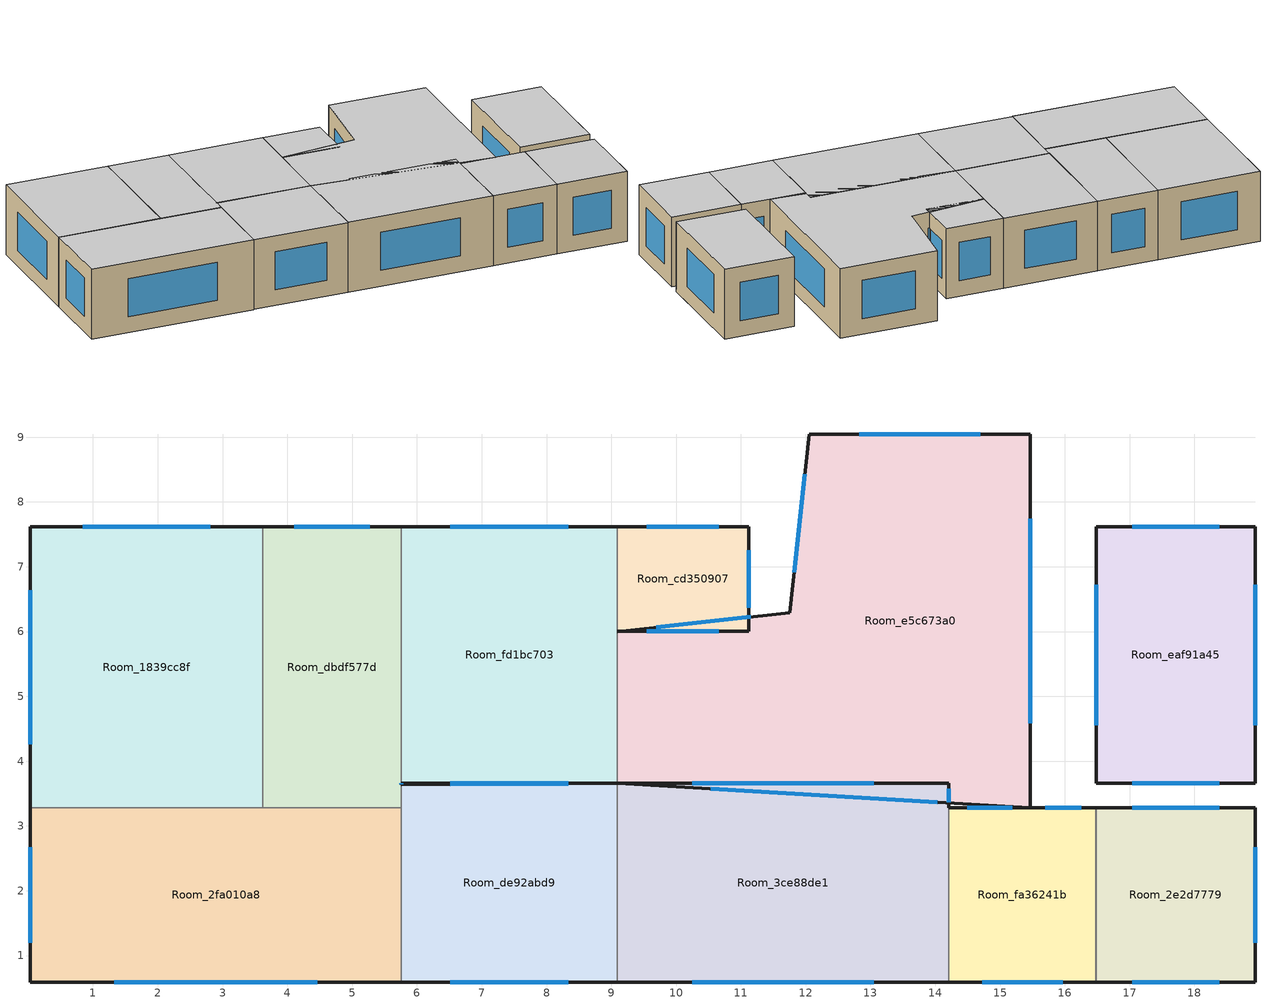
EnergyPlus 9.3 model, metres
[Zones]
Room_1839cc8f
 floor adiabatic (Generic Interior Floor): 3.62,7.62 3.62,3.28 0.03,3.28 0.03,7.62 z0
 wall outside (Generic Exterior Wall): 3.62,7.62 0.03,7.62 0.03,3.28 z0:2.5
 wall to Room_2fa010a8 (Generic Interior Wall): 0.03,3.28 3.62,3.28 z0:2.5
 wall to Room_dbdf577d (Generic Interior Wall): 3.62,3.28 3.62,7.62 z0:2.5
 window (Generic Double Pane): 2.81,7.62 0.84,7.62 / 0.03,6.64 0.03,4.26 z0.57:1.93
 ceiling adiabatic (Generic Interior Ceiling): 3.62,3.28 3.62,7.62 0.03,7.62 0.03,3.28 z2.5
Room_2e2d7779
 floor adiabatic (Generic Interior Floor): 18.94,3.28 18.94,0.59 16.48,0.59 16.48,3.28 z0
 wall outside (Generic Exterior Wall): 16.48,0.59 18.94,0.59 18.94,3.28 16.48,3.28 z0:2.5
 wall to Room_fa36241b (Generic Interior Wall): 16.48,3.28 16.48,0.59 z0:2.5
 window (Generic Double Pane): 17.04,0.59 18.38,0.59 / 18.94,1.2 18.94,2.67 / 18.38,3.28 17.04,3.28 z0.57:1.93
 ceiling adiabatic (Generic Interior Ceiling): 18.94,0.59 18.94,3.28 16.48,3.28 16.48,0.59 z2.5
Room_2fa010a8
 floor adiabatic (Generic Interior Floor): 5.76,3.28 5.76,0.59 0.03,0.59 0.03,3.28 z0
 wall outside (Generic Exterior Wall): 0.03,3.28 0.03,0.59 5.76,0.59 z0:2.5
 wall to Room_de92abd9 (Generic Interior Wall): 5.76,0.59 5.76,3.28 z0:2.5
 wall to Room_dbdf577d (Generic Interior Wall): 5.76,3.28 3.62,3.28 z0:2.5
 window (Generic Double Pane): 1.33,0.59 4.46,0.59 / 0.03,2.67 0.03,1.2 z0.57:1.93
 ceiling adiabatic (Generic Interior Ceiling): 5.76,0.59 5.76,3.28 0.03,3.28 0.03,0.59 z2.5
Room_3ce88de1
 floor adiabatic (Generic Interior Floor): 14.21,3.66 14.21,0.59 9.09,0.59 9.09,3.66 z0
 wall outside (Generic Exterior Wall): 9.09,0.59 14.21,0.59 / 14.21,3.28 14.21,3.66 9.09,3.66 z0:2.5
 wall to Room_fa36241b (Generic Interior Wall): 14.21,0.59 14.21,3.28 z0:2.5
 wall to Room_de92abd9 (Generic Interior Wall): 9.09,3.66 9.09,0.59 z0:2.5
 window (Generic Double Pane): 10.25,0.59 13.05,0.59 / 14.21,3.36 14.21,3.57 / 13.05,3.66 10.25,3.66 z0.57:1.93
 ceiling adiabatic (Generic Interior Ceiling): 14.21,0.59 14.21,3.66 9.09,3.66 9.09,0.59 z2.5
Room_cd350907
 floor adiabatic (Generic Interior Floor): 11.12,7.62 11.12,6 9.09,6 9.09,7.62 z0
 wall outside (Generic Exterior Wall): 9.09,6 11.12,6 11.12,7.62 9.09,7.62 z0:2.5
 wall to Room_fd1bc703 (Generic Interior Wall): 9.09,7.62 9.09,6 z0:2.5
 window (Generic Double Pane): 9.55,6 10.66,6 / 11.12,6.37 11.12,7.25 / 10.66,7.62 9.55,7.62 z0.57:1.93
 ceiling adiabatic (Generic Interior Ceiling): 11.12,6 11.12,7.62 9.09,7.62 9.09,6 z2.5
Room_dbdf577d
 floor adiabatic (Generic Interior Floor): 5.76,7.62 5.76,3.28 3.62,3.28 3.62,7.62 z0
 wall outside (Generic Exterior Wall): 5.76,3.64 5.76,3.66 / 5.76,7.62 3.62,7.62 z0:2.5
 wall to Room_de92abd9 (Generic Interior Wall): 5.76,3.28 5.76,3.64 z0:2.5
 wall to Room_fd1bc703 (Generic Interior Wall): 5.76,3.66 5.76,7.62 z0:2.5
 window (Generic Double Pane): 5.76,3.64 5.76,3.66 / 5.28,7.62 4.1,7.62 z0.57:1.93
 ceiling adiabatic (Generic Interior Ceiling): 5.76,3.28 5.76,7.62 3.62,7.62 3.62,3.28 z2.5
Room_de92abd9
 floor adiabatic (Generic Interior Floor): 9.09,3.66 9.09,0.59 5.76,0.59 5.76,3.64 z0
 wall outside (Generic Exterior Wall): 5.76,0.59 9.09,0.59 / 9.09,3.66 5.76,3.64 z0:2.5
 window (Generic Double Pane): 6.51,0.59 8.34,0.59 / 8.34,3.65 6.51,3.64 z0.57:1.93
 ceiling adiabatic (Generic Interior Ceiling): 9.09,0.59 9.09,3.66 5.76,3.64 5.76,0.59 z2.5
Room_e5c673a0
 floor adiabatic (Generic Interior Floor): 15.47,9.05 15.47,3.28 9.09,3.66 9.09,6 11.76,6.29 12.05,9.05 z0
 wall outside (Generic Exterior Wall): 9.09,3.66 15.47,3.28 15.47,9.05 12.05,9.05 11.76,6.29 9.09,6 z0:2.5
 wall to Room_fd1bc703 (Generic Interior Wall): 9.09,6 9.09,3.66 z0:2.5
 window (Generic Double Pane): 10.53,3.58 14.03,3.37 / 15.47,4.59 15.47,7.74 / 14.7,9.05 12.82,9.05 / 11.98,8.43 11.82,6.92 / 11.15,6.23 9.69,6.07 z0.57:1.93
 ceiling adiabatic (Generic Interior Ceiling): 15.47,3.28 15.47,9.05 12.05,9.05 11.76,6.29 9.09,6 9.09,3.66 z2.5
Room_eaf91a45
 floor adiabatic (Generic Interior Floor): 18.94,7.62 18.94,3.66 16.48,3.66 16.48,7.62 z0
 wall outside (Generic Exterior Wall): 16.48,3.66 18.94,3.66 18.94,7.62 16.48,7.62 16.48,3.66 z0:2.5
 window (Generic Double Pane): 17.04,3.66 18.38,3.66 / 18.94,4.56 18.94,6.72 / 18.38,7.62 17.04,7.62 / 16.48,6.72 16.48,4.56 z0.57:1.93
 ceiling adiabatic (Generic Interior Ceiling): 18.94,3.66 18.94,7.62 16.48,7.62 16.48,3.66 z2.5
Room_fa36241b
 floor adiabatic (Generic Interior Floor): 16.48,3.28 16.48,0.59 14.21,0.59 14.21,3.28 z0
 wall outside (Generic Exterior Wall): 14.21,0.59 16.48,0.59 / 16.48,3.28 15.47,3.28 14.21,3.28 z0:2.5
 window (Generic Double Pane): 14.72,0.59 15.97,0.59 / 16.25,3.28 15.7,3.28 / 15.18,3.28 14.5,3.28 z0.57:1.93
 ceiling adiabatic (Generic Interior Ceiling): 16.48,0.59 16.48,3.28 14.21,3.28 14.21,0.59 z2.5
Room_fd1bc703
 floor adiabatic (Generic Interior Floor): 9.09,7.62 9.09,3.66 5.76,3.66 5.76,7.62 z0
 wall outside (Generic Exterior Wall): 5.76,3.66 9.09,3.66 / 9.09,7.62 5.76,7.62 z0:2.5
 window (Generic Double Pane): 6.51,3.66 8.34,3.66 / 8.34,7.62 6.51,7.62 z0.57:1.93
 ceiling adiabatic (Generic Interior Ceiling): 9.09,3.66 9.09,7.62 5.76,7.62 5.76,3.66 z2.5
[Building]
Building 1: North Axis {deg}=-0; Terrain=City; Solar Distribution=FullExteriorWithReflections
[Site:Location]
Site 1: Latitude {deg}=0; Longitude {deg}=0; Time Zone {hr}=0; Elevation {m}=0
[SizingPeriod:DesignDay] Day of Month=21; Dry-Bulb Temperature Range Modifier Type=DefaultMultipliers; Barometric Pressure {Pa}=101253; Rain Indicator=No; Snow Indicator=No; Daylight Saving Time Indicator=No
Name | Month | Day Type | Maximum Dry-Bulb Temperature {C} | Daily Dry-Bulb Temperature Range {deltaC} | Humidity Condition Type | Wetbulb or DewPoint at Maximum Dry-Bulb {C} | Wind Speed {m/s} | Wind Direction {deg} | Solar Model Indicator | ASHRAE Clear Sky Optical Depth for Beam Irradiance (taub) | ASHRAE Clear Sky Optical Depth for Diffuse Irradiance (taud) | Enthalpy at Maximum Dry-Bulb {J/kg} | Sky Clearness
Boston Logan IntL Arpt Ann Clg .4% Condns DB=>MWB | 7 | SummerDesignDay | 32.7 | 8.4 | Wetbulb | 22.9 | 6.3 | 270 | ASHRAETau | 0.488 | 1.95
Boston Logan IntL Arpt Ann Clg .4% Condns DP=>MDB | 7 | SummerDesignDay | 27.3 | 8.4 | Dewpoint | 22.8 | 6.3 | 270 | ASHRAETau | 0.488 | 1.95
Boston Logan IntL Arpt Ann Clg .4% Condns Enth=>MDB | 7 | SummerDesignDay | 30.6 | 8.4 | Enthalpy |  | 6.3 | 270 | ASHRAETau | 0.488 | 1.95 | 74100
Boston Logan IntL Arpt Ann Clg .4% Condns WB=>MDB | 7 | SummerDesignDay | 30.2 | 8.4 | Wetbulb | 24.6 | 6.3 | 270 | ASHRAETau | 0.488 | 1.95
Boston Logan IntL Arpt Ann Htg 99.6% Condns DB | 1 | WinterDesignDay | -13.6 | 0 | Wetbulb | -13.6 | 7.2 | 320 | ASHRAEClearSky |  |  |  | 0
Boston Logan IntL Arpt Ann Htg Wind 99.6% Condns WS=>MCDB | 1 | WinterDesignDay | 2.1 | 0 | Wetbulb | 2.1 | 14.1 | 320 | ASHRAEClearSky |  |  |  | 0
Boston Logan IntL Arpt Ann Hum_n 99.6% Condns DP=>MCDB | 1 | WinterDesignDay | -12 | 0 | Dewpoint | -24.4 | 7.2 | 320 | ASHRAEClearSky |  |  |  | 0
[Material] Thermal Absorptance=0.9
Name | Roughness | Thickness {m} | Conductivity {W/m-K} | Density {kg/m3} | Specific Heat {J/kg-K} | Solar Absorptance | Visible Absorptance
Generic 50mm Insulation | MediumRough | 0.05 | 0.03 | 43 | 1210 | 0.7 | 0.7
Generic Acoustic Tile | MediumSmooth | 0.02 | 0.06 | 368 | 590 | 0.2 | 0.2
Generic Brick | MediumRough | 0.1 | 0.9 | 1920 | 790 | 0.65 | 0.65
Generic Ceiling Air Gap | Smooth | 0.1 | 0.556 | 1.28 | 1000 | 0.7 | 0.7
Generic Gypsum Board | MediumSmooth | 0.0127 | 0.16 | 800 | 1090 | 0.5 | 0.5
Generic LW Concrete | MediumRough | 0.1 | 0.53 | 1280 | 840 | 0.8 | 0.8
Generic Wall Air Gap | Smooth | 0.1 | 0.667 | 1.28 | 1000 | 0.7 | 0.7
[WindowMaterial:Gas]
Generic Window Air Gap: Gas Type=Air; Thickness {m}=0.0127
[WindowMaterial:Glazing] Optical Data Type=SpectralAverage; Thickness {m}=0.006; Infrared Transmittance at Normal Incidence=0; Front Side Infrared Hemispherical Emissivity=0.84; Conductivity {W/m-K}=1; Dirt Correction Factor for Solar and Visible Transmittance=1; Solar Diffusing=No
Name | Solar Transmittance at Normal Incidence | Front Side Solar Reflectance at Normal Incidence | Back Side Solar Reflectance at Normal Incidence | Visible Transmittance at Normal Incidence | Front Side Visible Reflectance at Normal Incidence | Back Side Visible Reflectance at Normal Incidence | Back Side Infrared Hemispherical Emissivity
Generic Clear Glass | 0.77 | 0.07 | 0.07 | 0.88 | 0.08 | 0.08 | 0.84
Generic Low-e Glass | 0.45 | 0.36 | 0.36 | 0.71 | 0.21 | 0.21 | 0.047
[Construction]
Generic Double Pane: Generic Low-e Glass, Generic Window Air Gap, Generic Clear Glass
Generic Exterior Wall: Generic Brick, Generic LW Concrete, Generic 50mm Insulation, Generic Wall Air Gap, Generic Gypsum Board
Generic Interior Ceiling: Generic LW Concrete, Generic Ceiling Air Gap, Generic Acoustic Tile
Generic Interior Floor: Generic Acoustic Tile, Generic Ceiling Air Gap, Generic LW Concrete
Generic Interior Wall: Generic Gypsum Board, Generic Wall Air Gap, Generic Gypsum Board
[Zone]
Room_1839cc8f; Room_2e2d7779; Room_2fa010a8; Room_3ce88de1; Room_cd350907; Room_dbdf577d; Room_de92abd9; Room_e5c673a0; Room_eaf91a45; Room_fa36241b; Room_fd1bc703
[ZoneControl:Thermostat]
Name | Zone or ZoneList | Control Type Schedule | Control 1
Room_1839cc8f Thermostat | Room_1839cc8f | Room_1839cc8f Thermostat Schedule | Thermostat Setpoint Dual Setpoint 2
Room_2e2d7779 Thermostat | Room_2e2d7779 | Room_2e2d7779 Thermostat Schedule | Thermostat Setpoint Dual Setpoint 10
Room_2fa010a8 Thermostat | Room_2fa010a8 | Room_2fa010a8 Thermostat Schedule | Thermostat Setpoint Dual Setpoint 4
Room_3ce88de1 Thermostat | Room_3ce88de1 | Room_3ce88de1 Thermostat Schedule | Thermostat Setpoint Dual Setpoint 11
Room_cd350907 Thermostat | Room_cd350907 | Room_cd350907 Thermostat Schedule | Thermostat Setpoint Dual Setpoint 5
Room_dbdf577d Thermostat | Room_dbdf577d | Room_dbdf577d Thermostat Schedule | Thermostat Setpoint Dual Setpoint 1
Room_de92abd9 Thermostat | Room_de92abd9 | Room_de92abd9 Thermostat Schedule | Thermostat Setpoint Dual Setpoint 3
Room_e5c673a0 Thermostat | Room_e5c673a0 | Room_e5c673a0 Thermostat Schedule | Thermostat Setpoint Dual Setpoint 8
Room_eaf91a45 Thermostat | Room_eaf91a45 | Room_eaf91a45 Thermostat Schedule | Thermostat Setpoint Dual Setpoint 6
Room_fa36241b Thermostat | Room_fa36241b | Room_fa36241b Thermostat Schedule | Thermostat Setpoint Dual Setpoint 9
Room_fd1bc703 Thermostat | Room_fd1bc703 | Room_fd1bc703 Thermostat Schedule | Thermostat Setpoint Dual Setpoint 7
[ThermostatSetpoint:DualSetpoint] Heating Setpoint Temperature Schedule=Generic Office Heating; Cooling Setpoint Temperature Schedule=Generic Office Cooling
Thermostat Setpoint Dual Setpoint 2; Thermostat Setpoint Dual Setpoint 10; Thermostat Setpoint Dual Setpoint 4; Thermostat Setpoint Dual Setpoint 11; Thermostat Setpoint Dual Setpoint 5; Thermostat Setpoint Dual Setpoint 1; Thermostat Setpoint Dual Setpoint 3; Thermostat Setpoint Dual Setpoint 8; Thermostat Setpoint Dual Setpoint 6; Thermostat Setpoint Dual Setpoint 9; Thermostat Setpoint Dual Setpoint 7
[ZoneHVAC:IdealLoadsAirSystem] Maximum Heating Supply Air Temperature {C}=50; Minimum Cooling Supply Air Temperature {C}=13; Heating Limit=LimitCapacity; Maximum Sensible Heating Capacity {W}=Autosize; Cooling Limit=LimitFlowRateAndCapacity; Maximum Cooling Air Flow Rate {m3/s}=Autosize; Maximum Total Cooling Capacity {W}=Autosize; Design Specification Outdoor Air Object=Generic Office Ventilation; Demand Controlled Ventilation Type=None; Outdoor Air Economizer Type=DifferentialDryBulb; Sensible Heat Recovery Effectiveness=0; Latent Heat Recovery Effectiveness=0
Room_1839cc8f Ideal Loads Air System; Room_2e2d7779 Ideal Loads Air System; Room_2fa010a8 Ideal Loads Air System; Room_3ce88de1 Ideal Loads Air System; Room_cd350907 Ideal Loads Air System; Room_dbdf577d Ideal Loads Air System; Room_de92abd9 Ideal Loads Air System; Room_e5c673a0 Ideal Loads Air System; Room_eaf91a45 Ideal Loads Air System; Room_fa36241b Ideal Loads Air System; Room_fd1bc703 Ideal Loads Air System
[DesignSpecification:OutdoorAir]
Generic Office Ventilation: Outdoor Air Method=Sum; Outdoor Air Flow per Person {m3/s-person}=0.00236; Outdoor Air Flow per Zone Floor Area {m3/s-m2}=0.000305; Outdoor Air Flow per Zone {m3/s}=0; Outdoor Air Flow Air Changes per Hour {1/hr}=0
[Zone equipment]
Room_1839cc8f: Room_1839cc8f Ideal Loads Air System
Room_2e2d7779: Room_2e2d7779 Ideal Loads Air System
Room_2fa010a8: Room_2fa010a8 Ideal Loads Air System
Room_3ce88de1: Room_3ce88de1 Ideal Loads Air System
Room_cd350907: Room_cd350907 Ideal Loads Air System
Room_dbdf577d: Room_dbdf577d Ideal Loads Air System
Room_de92abd9: Room_de92abd9 Ideal Loads Air System
Room_e5c673a0: Room_e5c673a0 Ideal Loads Air System
Room_eaf91a45: Room_eaf91a45 Ideal Loads Air System
Room_fa36241b: Room_fa36241b Ideal Loads Air System
Room_fd1bc703: Room_fd1bc703 Ideal Loads Air System
[Sizing:Zone] Zone Cooling Design Supply Air Temperature Input Method=SupplyAirTemperature; Zone Cooling Design Supply Air Temperature {C}=14; Zone Cooling Design Supply Air Temperature Difference {deltaC}=11.11; Zone Heating Design Supply Air Temperature Input Method=SupplyAirTemperature; Zone Heating Design Supply Air Temperature {C}=40; Zone Heating Design Supply Air Temperature Difference {deltaC}=11.11; Zone Cooling Design Supply Air Humidity Ratio {kgWater/kgDryAir}=0.0085; Zone Heating Design Supply Air Humidity Ratio {kgWater/kgDryAir}=0.008; Design Specification Outdoor Air Object=Generic Office Ventilation; Cooling Design Air Flow Method=DesignDay; Cooling Design Air Flow Rate {m3/s}=0; Cooling Minimum Air Flow per Zone Floor Area {m3/s-m2}=0.000762; Cooling Minimum Air Flow {m3/s}=0; Cooling Minimum Air Flow Fraction=0; Heating Design Air Flow Method=DesignDay; Heating Design Air Flow Rate {m3/s}=0; Heating Maximum Air Flow per Zone Floor Area {m3/s-m2}=0.002032; Heating Maximum Air Flow {m3/s}=0.141576; Heating Maximum Air Flow Fraction=0.3; Account for Dedicated Outdoor Air System=No
Room_1839cc8f; Room_2e2d7779; Room_2fa010a8; Room_3ce88de1; Room_cd350907; Room_dbdf577d; Room_de92abd9; Room_e5c673a0; Room_eaf91a45; Room_fa36241b; Room_fd1bc703
[Schedule:Compact]
Room_1839cc8f Thermostat Schedule; Room_2e2d7779 Thermostat Schedule; Room_2fa010a8 Thermostat Schedule; Room_3ce88de1 Thermostat Schedule; Room_cd350907 Thermostat Schedule; Room_dbdf577d Thermostat Schedule; Room_de92abd9 Thermostat Schedule; Room_e5c673a0 Thermostat Schedule; Room_eaf91a45 Thermostat Schedule; Room_fa36241b Thermostat Schedule; Room_fd1bc703 Thermostat Schedule: Through: 12/31, For: AllDays, Until: 24:00, 4
[Schedule:Day:Interval]
Schedule Day 4; OfficeMedium HTGSETP_SCH_YES_OPTIMUM_Default_SmrDsn 1; OfficeMedium HTGSETP_SCH_YES_OPTIMUM_Default 1: No, 24:00, 15.6
Schedule Day 5: No, 05:00, 15.6, 06:00, 17.8, 07:00, 20, 22:00, 21, 24:00, 15.6
Schedule Day 6: No, 05:00, 15.6, 06:00, 17.8, 07:00, 20, 17:00, 21, 24:00, 15.6
OfficeMedium HTGSETP_SCH_YES_OPTIMUM_WntrDsn 1: No, 05:00, 15.6, 06:00, 17.6, 07:00, 19.6, 22:00, 21, 24:00, 15.6
Schedule Day 10; OfficeMedium CLGSETP_SCH_YES_OPTIMUM_Default_WntrDsn 1; OfficeMedium CLGSETP_SCH_YES_OPTIMUM_Default 1: No, 24:00, 26.7
Schedule Day 11: No, 05:00, 26.7, 06:00, 25.6, 07:00, 25, 22:00, 24, 24:00, 26.7
Schedule Day 12: No, 05:00, 26.7, 06:00, 25.7, 07:00, 25, 17:00, 24, 24:00, 26.7
OfficeMedium CLGSETP_SCH_YES_OPTIMUM_SmrDsn 1: No, 05:00, 26.7, 06:00, 25.7, 07:00, 25, 22:00, 24, 24:00, 26.7
[Schedule:Week:Daily]
Generic Office Heating Week Rule - Jan1-Dec31: Schedule Day 4, Schedule Day 5, Schedule Day 5, Schedule Day 5, Schedule Day 5, Schedule Day 5, Schedule Day 6, OfficeMedium HTGSETP_SCH_YES_OPTIMUM_Default 1, OfficeMedium HTGSETP_SCH_YES_OPTIMUM_Default_SmrDsn 1, OfficeMedium HTGSETP_SCH_YES_OPTIMUM_WntrDsn 1, Schedule Day 4, Schedule Day 4
Generic Office Cooling Week Rule - Jan1-Dec31: Schedule Day 10, Schedule Day 11, Schedule Day 11, Schedule Day 11, Schedule Day 11, Schedule Day 11, Schedule Day 12, OfficeMedium CLGSETP_SCH_YES_OPTIMUM_Default 1, OfficeMedium CLGSETP_SCH_YES_OPTIMUM_SmrDsn 1, OfficeMedium CLGSETP_SCH_YES_OPTIMUM_Default_WntrDsn 1, Schedule Day 10, Schedule Day 10
[Schedule:Year]
Generic Office Heating: Generic Office Heating Week Rule - Jan1-Dec31, 1, 1, 12, 31
Generic Office Cooling: Generic Office Cooling Week Rule - Jan1-Dec31, 1, 1, 12, 31
